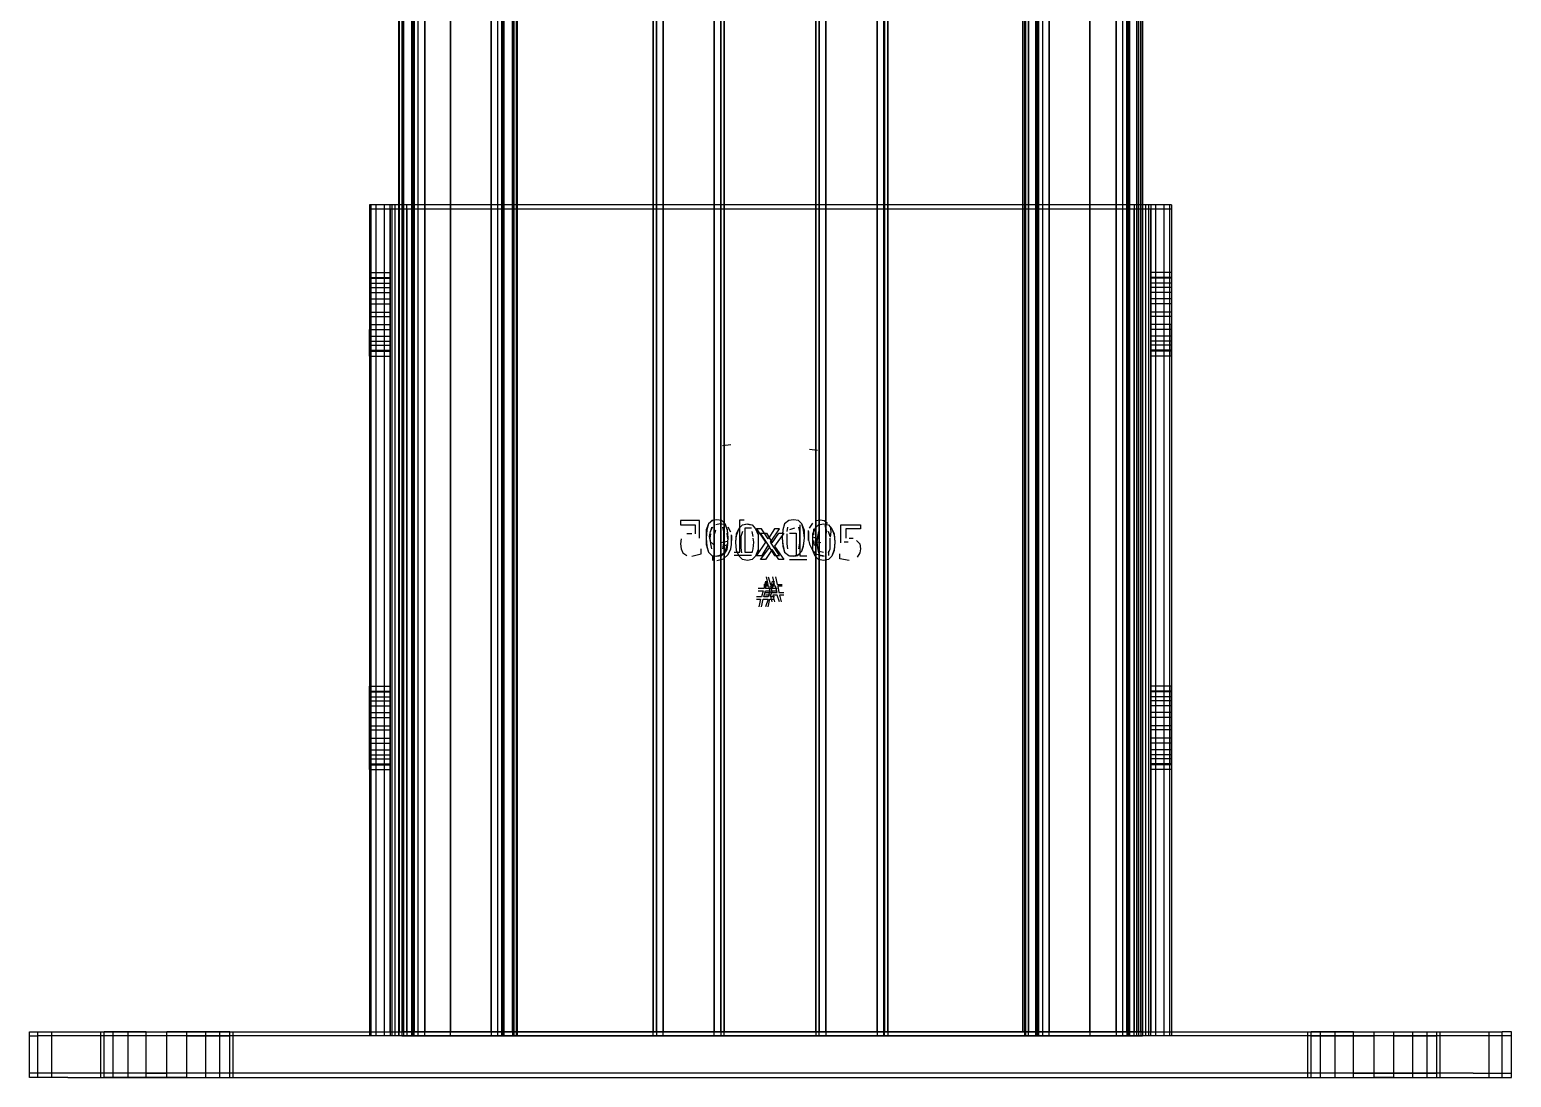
# Model space of a CAD drawing. Header units: inches. Extents: x -13 to 423, y -240 to 292.
# Drawn here: x 35.45 to 37.242, y -211.599 to -210.332 of the extents above; entities that cross this region are included whole.
import ezdxf

# ---------------------------------------------------------------- set-up
doc = ezdxf.new("R2010")
doc.units = ezdxf.units.IN
doc.header["$LTSCALE"] = 15
doc.header["$MEASUREMENT"] = 0

# ---------------------------------------------------------------- blocks, each defined once
blk = doc.blocks.new('FRONT_VIEW_BLOCK')
at = {"layer": 'OUTLINES', "color": 5}
for p, q in [((3.5897, 4.7456), (3.5897, -0.1544)), ((3.59, 4.7456), (3.59, -0.1544)), ((3.5902, -0.1544), (3.5902, 4.7456)), ((3.5912, 4.7456), (3.5912, -0.1544)), ((3.5913, -0.1544), (3.5913, 4.7456)), ((3.5914, -0.1544), (3.5914, 4.7456)), ((3.5915, 4.7456), (3.5915, -0.1544)), ((3.592, -0.1544), (3.592, 4.7456)), ((3.5928, 4.7456), (3.5928, -0.1544)), ((3.5959, 4.7456), (3.5959, -0.1544)), ((3.6008, -0.1544), (3.6008, 4.7456)), ((3.6016, 4.7456), (3.6016, -0.1544)), ((3.6021, 4.7456), (3.6021, -0.1544)), ((3.6022, 4.7456), (3.6022, -0.1544)), ((3.6023, -0.1544), (3.6023, 4.7456)), ((3.6024, -0.1544), (3.6024, 4.7456)), ((3.6034, -0.1544), (3.6034, 4.7456)), ((3.6036, -0.1544), (3.6036, 4.7456)), ((3.6039, 4.7456), (3.6039, -0.1544)), ((3.6204, 4.7456), (3.6204, -0.1544)), ((3.6208, -0.1544), (3.6208, 4.7456)), ((3.6216, 4.7456), (3.6216, -0.1544)), ((3.6278, 4.7456), (3.6278, -0.1544)), ((3.6286, -0.1544), (3.6286, 4.7456)), ((3.629, 4.7456), (3.629, -0.1544)), ((3.6401, -0.1544), (3.6401, 4.7456)), ((3.6405, 4.7456), (3.6405, -0.1544)), ((3.6413, -0.1544), (3.6413, 4.7456)), ((3.6475, -0.1544), (3.6475, 4.7456)), ((3.6483, 4.7456), (3.6483, -0.1544)), ((3.6484, 4.7456), (3.6484, -0.1544)), ((3.6488, -0.1544), (3.6488, 4.7456)), ((3.6651, -0.1544), (3.6651, 4.7456)), ((3.6653, -0.1544), (3.6653, 4.7456)), ((3.6655, -0.1544), (3.6655, 4.7456)), ((3.6658, 4.7456), (3.6658, -0.1544)), ((3.6667, -0.1544), (3.6667, 4.7456)), ((3.6668, 4.7456), (3.6668, -0.1544)), ((3.6669, 4.7456), (3.6669, -0.1544)), ((3.667, -0.1544), (3.667, 4.7456)), ((3.6675, 4.7456), (3.6675, -0.1544)), ((3.6683, 4.7456), (3.6683, -0.1544)), ((3.6732, -0.1544), (3.6732, 4.7456)), ((3.6764, -0.1544), (3.6764, 4.7456)), ((3.6772, -0.1544), (3.6772, 4.7456)), ((3.6777, -0.1544), (3.6777, 4.7456)), ((3.6778, -0.1544), (3.6778, 4.7456)), ((3.6779, 4.7456), (3.6779, -0.1544)), ((3.678, 4.7456), (3.678, -0.1544)), ((3.6789, 4.7456), (3.6789, -0.1544)), ((3.6791, 4.7456), (3.6791, -0.1544)), ((3.6794, -0.1544), (3.6794, 4.7456)), ((3.6796, 4.7456), (3.6796, -0.1544)), ((3.5896, 4.7451), (3.5896, -0.1549)), ((3.5897, -0.1549), (3.5897, 4.7451)), ((3.59, 4.7451), (3.59, -0.1549)), ((3.5902, 4.7451), (3.5902, -0.1549)), ((3.5912, 4.7451), (3.5912, -0.1549)), ((3.5913, 4.7451), (3.5913, -0.1549)), ((3.5914, -0.1549), (3.5914, 4.7451)), ((3.5915, -0.1549), (3.5915, 4.7451)), ((3.592, -0.1549), (3.592, 4.7451)), ((3.5928, -0.1549), (3.5928, 4.7451)), ((3.5959, -0.1549), (3.5959, 4.7451)), ((3.6008, 4.7451), (3.6008, -0.1549)), ((3.6016, 4.7451), (3.6016, -0.1549)), ((3.6021, -0.1549), (3.6021, 4.7451)), ((3.6022, 4.7451), (3.6022, -0.1549)), ((3.6023, 4.7451), (3.6023, -0.1549)), ((3.6024, -0.1549), (3.6024, 4.7451)), ((3.6034, 4.7451), (3.6034, -0.1549)), ((3.6036, -0.1549), (3.6036, 4.7451)), ((3.6039, -0.1549), (3.6039, 4.7451)), ((3.604, -0.1549), (3.604, 4.7451)), ((3.6204, -0.1549), (3.6204, 4.7451)), ((3.6208, 4.7451), (3.6208, -0.1549)), ((3.6216, -0.1549), (3.6216, 4.7451)), ((3.6278, -0.1549), (3.6278, 4.7451)), ((3.6286, 4.7451), (3.6286, -0.1549)), ((3.629, -0.1549), (3.629, 4.7451)), ((3.6401, 4.7451), (3.6401, -0.1549)), ((3.6405, -0.1549), (3.6405, 4.7451)), ((3.6413, 4.7451), (3.6413, -0.1549)), ((3.6475, 4.7451), (3.6475, -0.1549)), ((3.6483, -0.1549), (3.6483, 4.7451)), ((3.6484, -0.1549), (3.6484, 4.7451)), ((3.6488, 4.7451), (3.6488, -0.1549)), ((3.6653, 4.7451), (3.6653, -0.1549)), ((3.6655, -0.1549), (3.6655, 4.7451)), ((3.6658, -0.1549), (3.6658, 4.7451)), ((3.6667, -0.1549), (3.6667, 4.7451)), ((3.6668, -0.1549), (3.6668, 4.7451)), ((3.6669, 4.7451), (3.6669, -0.1549)), ((3.667, 4.7451), (3.667, -0.1549)), ((3.6675, 4.7451), (3.6675, -0.1549)), ((3.6683, -0.1549), (3.6683, 4.7451)), ((3.6732, 4.7451), (3.6732, -0.1549)), ((3.6764, 4.7451), (3.6764, -0.1549)), ((3.6772, -0.1549), (3.6772, 4.7451)), ((3.6777, 4.7451), (3.6777, -0.1549)), ((3.6778, -0.1549), (3.6778, 4.7451)), ((3.6779, -0.1549), (3.6779, 4.7451)), ((3.678, 4.7451), (3.678, -0.1549)), ((3.6789, -0.1549), (3.6789, 4.7451)), ((3.6791, 4.7451), (3.6791, -0.1549)), ((3.6794, 4.7451), (3.6794, -0.1549)), ((3.5886, -0.0544), (3.5861, -0.0544)), ((3.5861, -0.0544), (3.5861, -0.1544)), ((3.5861, -0.0549), (3.5886, -0.0549)), ((3.5861, -0.0549), (3.5861, -0.1549)), ((3.5863, -0.1544), (3.5863, -0.0544)), ((3.5869, -0.0544), (3.5863, -0.0544)), ((3.5863, -0.1549), (3.5863, -0.0549)), ((3.5863, -0.0549), (3.5869, -0.0549)), ((3.5869, -0.1544), (3.5869, -0.0544)), ((3.5879, -0.0544), (3.5869, -0.0544)), ((3.5869, -0.1549), (3.5869, -0.0549)), ((3.5869, -0.0549), (3.5879, -0.0549)), ((3.5879, -0.1544), (3.5879, -0.0544)), ((3.5892, -0.0544), (3.5879, -0.0544)), ((3.5879, -0.1549), (3.5879, -0.0549)), ((3.5879, -0.0549), (3.5892, -0.0549)), ((3.5886, -0.1544), (3.5886, -0.0544)), ((3.5886, -0.0549), (3.5886, -0.1549)), ((3.5888, -0.0544), (3.5888, -0.1544)), ((3.5896, -0.0544), (3.5888, -0.0544)), ((3.5888, -0.0549), (3.5896, -0.0549)), ((3.5888, -0.0549), (3.5888, -0.1549)), ((3.5892, -0.1544), (3.5892, -0.0544)), ((3.5906, -0.0544), (3.5892, -0.0544)), ((3.5892, -0.1549), (3.5892, -0.0549)), ((3.5892, -0.0549), (3.5906, -0.0549)), ((3.5896, -0.0544), (3.5896, -0.1544)), ((3.5906, -0.0544), (3.5896, -0.0544)), ((3.5896, -0.0549), (3.5906, -0.0549)), ((3.5896, -0.0549), (3.5896, -0.1549)), ((3.5906, -0.1544), (3.5906, -0.0544)), ((3.6786, -0.0544), (3.5906, -0.0544)), ((3.5906, -0.0549), (3.6786, -0.0549)), ((3.5906, -0.0549), (3.5906, -0.1549)), ((3.68, -0.0544), (3.6786, -0.0544)), ((3.6786, -0.0544), (3.6786, -0.1544)), ((3.6796, -0.0544), (3.6786, -0.0544)), ((3.6786, -0.0549), (3.68, -0.0549)), ((3.6786, -0.0549), (3.6796, -0.0549)), ((3.6786, -0.1549), (3.6786, -0.0549)), ((3.6796, -0.0544), (3.6796, -0.1544)), ((3.6803, -0.0544), (3.6796, -0.0544)), ((3.6796, -0.0549), (3.6803, -0.0549)), ((3.6796, -0.0549), (3.6796, -0.1549)), ((3.68, -0.1544), (3.68, -0.0544)), ((3.6812, -0.0544), (3.68, -0.0544)), ((3.68, -0.1549), (3.68, -0.0549)), ((3.68, -0.0549), (3.6812, -0.0549)), ((3.6803, -0.0544), (3.6803, -0.1544)), ((3.6803, -0.0549), (3.6803, -0.1549)), ((3.6806, -0.0544), (3.6806, -0.1544)), ((3.6831, -0.0544), (3.6806, -0.0544)), ((3.6806, -0.0549), (3.6831, -0.0549)), ((3.6806, -0.1549), (3.6806, -0.0549)), ((3.6812, -0.1544), (3.6812, -0.0544)), ((3.6822, -0.0544), (3.6812, -0.0544)), ((3.6812, -0.1549), (3.6812, -0.0549)), ((3.6812, -0.0549), (3.6822, -0.0549)), ((3.6822, -0.1544), (3.6822, -0.0544)), ((3.6829, -0.0544), (3.6822, -0.0544)), ((3.6822, -0.1549), (3.6822, -0.0549)), ((3.6822, -0.0549), (3.6829, -0.0549)), ((3.6829, -0.1544), (3.6829, -0.0544)), ((3.6829, -0.1549), (3.6829, -0.0549)), ((3.6831, -0.0544), (3.6831, -0.1544)), ((3.6831, -0.0549), (3.6831, -0.1549)), ((3.5861, -0.0626), (3.5886, -0.0626)), ((3.5861, -0.0626), (3.5861, -0.0633)), ((3.5886, -0.0626), (3.5886, -0.0633)), ((3.6831, -0.0626), (3.6806, -0.0626)), ((3.6806, -0.0626), (3.6806, -0.0633)), ((3.6831, -0.0626), (3.6831, -0.0633)), ((3.5861, -0.0632), (3.5886, -0.0632)), ((3.5861, -0.0632), (3.5861, -0.0639)), ((3.5861, -0.0633), (3.5886, -0.0633)), ((3.5861, -0.0633), (3.5861, -0.0644)), ((3.5861, -0.0639), (3.5886, -0.0639)), ((3.5861, -0.0639), (3.5861, -0.065)), ((3.5861, -0.0644), (3.5886, -0.0644)), ((3.5861, -0.0644), (3.5861, -0.0658)), ((3.5886, -0.0632), (3.5886, -0.0639)), ((3.5886, -0.0633), (3.5886, -0.0644)), ((3.5886, -0.0639), (3.5886, -0.065)), ((3.5886, -0.0644), (3.5886, -0.0658)), ((3.6831, -0.0632), (3.6806, -0.0632)), ((3.6806, -0.0632), (3.6806, -0.0639)), ((3.6831, -0.0633), (3.6806, -0.0633)), ((3.6806, -0.0633), (3.6806, -0.0644)), ((3.6831, -0.0639), (3.6806, -0.0639)), ((3.6806, -0.0639), (3.6806, -0.065)), ((3.6831, -0.0644), (3.6806, -0.0644)), ((3.6806, -0.0644), (3.6806, -0.0658)), ((3.6831, -0.0632), (3.6831, -0.0639)), ((3.6831, -0.0633), (3.6831, -0.0644)), ((3.6831, -0.0639), (3.6831, -0.065)), ((3.6831, -0.0644), (3.6831, -0.0658)), ((3.5861, -0.065), (3.5886, -0.065)), ((3.5861, -0.065), (3.5861, -0.0664)), ((3.5861, -0.0658), (3.5886, -0.0658)), ((3.5861, -0.0658), (3.5861, -0.0674)), ((3.5886, -0.065), (3.5886, -0.0664)), ((3.5886, -0.0658), (3.5886, -0.0674)), ((3.6831, -0.065), (3.6806, -0.065)), ((3.6806, -0.065), (3.6806, -0.0664)), ((3.6831, -0.0658), (3.6806, -0.0658)), ((3.6806, -0.0658), (3.6806, -0.0674)), ((3.6831, -0.065), (3.6831, -0.0664)), ((3.6831, -0.0658), (3.6831, -0.0674)), ((3.5861, -0.0664), (3.5886, -0.0664)), ((3.5861, -0.0664), (3.5861, -0.0679)), ((3.5861, -0.0674), (3.5886, -0.0674)), ((3.5861, -0.0674), (3.5861, -0.0689)), ((3.5861, -0.0679), (3.5886, -0.0679)), ((3.5861, -0.0679), (3.5861, -0.0695)), ((3.5886, -0.0664), (3.5886, -0.0679)), ((3.5886, -0.0674), (3.5886, -0.0689)), ((3.5886, -0.0679), (3.5886, -0.0695)), ((3.6831, -0.0664), (3.6806, -0.0664)), ((3.6806, -0.0664), (3.6806, -0.0679)), ((3.6831, -0.0674), (3.6806, -0.0674)), ((3.6806, -0.0674), (3.6806, -0.0689)), ((3.6831, -0.0679), (3.6806, -0.0679)), ((3.6806, -0.0679), (3.6806, -0.0695)), ((3.6831, -0.0664), (3.6831, -0.0679)), ((3.6831, -0.0674), (3.6831, -0.0689)), ((3.6831, -0.0679), (3.6831, -0.0695)), ((3.5861, -0.0689), (3.5886, -0.0689)), ((3.5861, -0.0689), (3.5861, -0.0703)), ((3.5861, -0.0695), (3.5886, -0.0695)), ((3.5861, -0.0709), (3.5861, -0.0695)), ((3.5886, -0.0703), (3.5886, -0.0689)), ((3.5886, -0.0695), (3.5886, -0.0709)), ((3.6831, -0.0689), (3.6806, -0.0689)), ((3.6806, -0.0689), (3.6806, -0.0703)), ((3.6831, -0.0695), (3.6806, -0.0695)), ((3.6806, -0.0709), (3.6806, -0.0695)), ((3.6831, -0.0703), (3.6831, -0.0689)), ((3.6831, -0.0695), (3.6831, -0.0709)), ((3.5861, -0.0703), (3.5886, -0.0703)), ((3.5861, -0.0714), (3.5861, -0.0703)), ((3.5861, -0.0709), (3.5886, -0.0709)), ((3.5861, -0.072), (3.5861, -0.0709)), ((3.5861, -0.0714), (3.5886, -0.0714)), ((3.5861, -0.0721), (3.5861, -0.0714)), ((3.5886, -0.0714), (3.5886, -0.0703)), ((3.5886, -0.072), (3.5886, -0.0709)), ((3.5886, -0.0721), (3.5886, -0.0714)), ((3.6831, -0.0703), (3.6806, -0.0703)), ((3.6806, -0.0714), (3.6806, -0.0703)), ((3.6831, -0.0709), (3.6806, -0.0709)), ((3.6806, -0.072), (3.6806, -0.0709)), ((3.6831, -0.0714), (3.6806, -0.0714)), ((3.6806, -0.0721), (3.6806, -0.0714)), ((3.6831, -0.0714), (3.6831, -0.0703)), ((3.6831, -0.072), (3.6831, -0.0709)), ((3.6831, -0.0721), (3.6831, -0.0714)), ((3.5861, -0.072), (3.5886, -0.072)), ((3.5861, -0.0727), (3.5861, -0.072)), ((3.5861, -0.0721), (3.5886, -0.0721)), ((3.5861, -0.0727), (3.5886, -0.0727)), ((3.5886, -0.0727), (3.5886, -0.072)), ((3.6831, -0.072), (3.6806, -0.072)), ((3.6806, -0.0727), (3.6806, -0.072)), ((3.6831, -0.0721), (3.6806, -0.0721)), ((3.6831, -0.0727), (3.6806, -0.0727)), ((3.6831, -0.0727), (3.6831, -0.072)), ((3.6288, -0.0835), (3.6298, -0.0834)), ((3.6403, -0.0841), (3.6393, -0.084)), ((3.626, -0.0926), (3.6237, -0.0926)), ((3.6237, -0.0926), (3.6237, -0.0931)), ((3.6237, -0.0931), (3.6255, -0.0931)), ((3.6255, -0.0931), (3.6255, -0.0942)), ((3.626, -0.0947), (3.626, -0.0926)), ((3.6271, -0.093), (3.6268, -0.0937)), ((3.6271, -0.093), (3.6269, -0.0937)), ((3.6276, -0.0926), (3.6271, -0.093)), ((3.6275, -0.0926), (3.6271, -0.093)), ((3.6281, -0.0925), (3.6275, -0.0926)), ((3.6281, -0.0925), (3.6276, -0.0926)), ((3.6285, -0.093), (3.628, -0.0931)), ((3.6287, -0.0926), (3.6281, -0.0925)), ((3.6291, -0.0931), (3.6285, -0.093)), ((3.6291, -0.093), (3.6287, -0.0926)), ((3.6294, -0.0938), (3.6291, -0.093)), ((3.6294, -0.0937), (3.6291, -0.093)), ((3.6308, -0.0935), (3.6312, -0.0931)), ((3.6309, -0.0964), (3.6309, -0.0925)), ((3.6309, -0.0925), (3.6314, -0.0925)), ((3.6312, -0.0931), (3.6318, -0.093)), ((3.6316, -0.093), (3.6323, -0.0931)), ((3.6318, -0.093), (3.6324, -0.0931)), ((3.6324, -0.0931), (3.6328, -0.0936)), ((3.6363, -0.093), (3.6361, -0.0937)), ((3.6368, -0.0926), (3.6363, -0.093)), ((3.6374, -0.0925), (3.6368, -0.0926)), ((3.638, -0.0926), (3.6374, -0.0925)), ((3.6384, -0.093), (3.638, -0.0926)), ((3.6382, -0.0969), (3.6382, -0.0931)), ((3.6387, -0.0938), (3.6384, -0.093)), ((3.6386, -0.0937), (3.6384, -0.093)), ((3.6393, -0.0935), (3.6397, -0.0929)), ((3.64, -0.0935), (3.6404, -0.0931)), ((3.6401, -0.0926), (3.6406, -0.0925)), ((3.6404, -0.0931), (3.641, -0.093)), ((3.6406, -0.0925), (3.6411, -0.0926)), ((3.641, -0.093), (3.6416, -0.0931)), ((3.6411, -0.0926), (3.6415, -0.0929)), ((3.6416, -0.0931), (3.642, -0.0936)), ((3.6431, -0.0953), (3.6431, -0.0931)), ((3.6431, -0.0931), (3.6455, -0.0931)), ((3.6455, -0.0931), (3.6455, -0.0936)), ((3.6238, -0.0948), (3.6237, -0.0954)), ((3.6251, -0.0942), (3.6245, -0.0942)), ((3.6268, -0.0937), (3.6268, -0.0947)), ((3.6269, -0.0937), (3.6268, -0.0947)), ((3.6268, -0.0947), (3.6268, -0.0955)), ((3.6268, -0.0947), (3.6269, -0.0957)), ((3.6273, -0.0939), (3.6272, -0.0945)), ((3.6272, -0.0945), (3.6273, -0.0951)), ((3.6276, -0.0934), (3.6273, -0.0939)), ((3.6273, -0.0947), (3.6274, -0.0942)), ((3.6274, -0.0954), (3.6273, -0.0947)), ((3.6274, -0.0939), (3.6275, -0.0934)), ((3.6278, -0.0944), (3.628, -0.0937)), ((3.6278, -0.0949), (3.6278, -0.0944)), ((3.6288, -0.0934), (3.6289, -0.0939)), ((3.6289, -0.0939), (3.6289, -0.0947)), ((3.6289, -0.0947), (3.6289, -0.0953)), ((3.6293, -0.0941), (3.6294, -0.0948)), ((3.6295, -0.0947), (3.6294, -0.0937)), ((3.6295, -0.0947), (3.6294, -0.0938)), ((3.6294, -0.0956), (3.6295, -0.0947)), ((3.6294, -0.0957), (3.6295, -0.0947)), ((3.6298, -0.094), (3.6295, -0.0934)), ((3.6299, -0.095), (3.6299, -0.0943)), ((3.6299, -0.0944), (3.6299, -0.095)), ((3.6304, -0.0952), (3.6305, -0.0942)), ((3.6304, -0.0952), (3.6305, -0.0944)), ((3.6305, -0.0944), (3.6308, -0.0935)), ((3.6305, -0.0942), (3.6308, -0.0935)), ((3.6312, -0.0939), (3.631, -0.0945)), ((3.631, -0.0945), (3.631, -0.0952)), ((3.6315, -0.0935), (3.6315, -0.0964)), ((3.6323, -0.0935), (3.6315, -0.0935)), ((3.6325, -0.0945), (3.6324, -0.0939)), ((3.6326, -0.0952), (3.6325, -0.0947)), ((3.6328, -0.0936), (3.6331, -0.0943)), ((3.6328, -0.0936), (3.6331, -0.0942)), ((3.6335, -0.0936), (3.6329, -0.0936)), ((3.6329, -0.0936), (3.634, -0.0952)), ((3.6331, -0.0942), (3.6331, -0.0952)), ((3.6331, -0.0943), (3.6331, -0.0952)), ((3.6334, -0.0941), (3.6341, -0.0941)), ((3.6345, -0.0958), (3.6334, -0.0941)), ((3.6343, -0.0948), (3.6335, -0.0936)), ((3.6341, -0.0941), (3.6348, -0.0953)), ((3.6351, -0.0936), (3.6343, -0.0948)), ((3.6346, -0.0952), (3.6357, -0.0936)), ((3.6348, -0.0953), (3.6356, -0.0941)), ((3.6357, -0.0936), (3.6351, -0.0936)), ((3.6362, -0.0941), (3.6351, -0.0957)), ((3.6356, -0.0941), (3.6362, -0.0941)), ((3.6361, -0.0937), (3.636, -0.0947)), ((3.636, -0.0947), (3.6361, -0.0955)), ((3.636, -0.0947), (3.6361, -0.0957)), ((3.6366, -0.0939), (3.6367, -0.0934)), ((3.6366, -0.0947), (3.6366, -0.0942)), ((3.6366, -0.0954), (3.6366, -0.0947)), ((3.6375, -0.0935), (3.6369, -0.0937)), ((3.6369, -0.0941), (3.6377, -0.0941)), ((3.6377, -0.0941), (3.6377, -0.0969)), ((3.638, -0.0934), (3.6381, -0.0939)), ((3.6381, -0.0939), (3.6381, -0.0947)), ((3.6381, -0.0947), (3.6381, -0.0953)), ((3.6387, -0.0947), (3.6386, -0.0937)), ((3.6386, -0.0956), (3.6387, -0.0947)), ((3.6386, -0.0957), (3.6387, -0.0947)), ((3.6387, -0.0947), (3.6387, -0.0938)), ((3.6392, -0.0944), (3.6392, -0.0938)), ((3.6392, -0.0939), (3.6392, -0.0944)), ((3.6392, -0.095), (3.6392, -0.0944)), ((3.6392, -0.0944), (3.6392, -0.0949)), ((3.6392, -0.0949), (3.6393, -0.0954)), ((3.6397, -0.0944), (3.64, -0.0935)), ((3.6397, -0.0942), (3.64, -0.0935)), ((3.6397, -0.0952), (3.6397, -0.0942)), ((3.6397, -0.0952), (3.6397, -0.0944)), ((3.6398, -0.0936), (3.6398, -0.0943)), ((3.6398, -0.0946), (3.6405, -0.0948)), ((3.6403, -0.0945), (3.6402, -0.0952)), ((3.6404, -0.0939), (3.6403, -0.0945)), ((3.6414, -0.0939), (3.6412, -0.0932)), ((3.6413, -0.0944), (3.6414, -0.0939)), ((3.6418, -0.0945), (3.6416, -0.0939)), ((3.6418, -0.0933), (3.6419, -0.0939)), ((3.6419, -0.0939), (3.6418, -0.0946)), ((3.6418, -0.0952), (3.6418, -0.0947)), ((3.642, -0.0936), (3.6423, -0.0943)), ((3.642, -0.0936), (3.6423, -0.0942)), ((3.6423, -0.0942), (3.6424, -0.0952)), ((3.6423, -0.0943), (3.6424, -0.0952)), ((3.6455, -0.0936), (3.6437, -0.0936)), ((3.6437, -0.0936), (3.6437, -0.0947)), ((3.6441, -0.0947), (3.6446, -0.0947)), ((3.6237, -0.0954), (3.6238, -0.096)), ((3.6238, -0.096), (3.624, -0.0965)), ((3.624, -0.0965), (3.6245, -0.0968)), ((3.6251, -0.0969), (3.6262, -0.0966)), ((3.6262, -0.0966), (3.6262, -0.096)), ((3.6268, -0.0955), (3.6271, -0.0964)), ((3.6269, -0.0957), (3.6271, -0.0964)), ((3.6271, -0.0964), (3.6275, -0.0968)), ((3.6273, -0.0951), (3.6277, -0.0955)), ((3.6275, -0.096), (3.6274, -0.0954)), ((3.6281, -0.0969), (3.6287, -0.0967)), ((3.6294, -0.0951), (3.6286, -0.0953)), ((3.6287, -0.0968), (3.6292, -0.0963)), ((3.6287, -0.0967), (3.6292, -0.0963)), ((3.6289, -0.0953), (3.6288, -0.096)), ((3.6289, -0.0957), (3.6294, -0.0955)), ((3.6289, -0.0972), (3.6295, -0.0967)), ((3.6293, -0.0961), (3.629, -0.0966)), ((3.629, -0.0966), (3.6292, -0.0961)), ((3.6292, -0.0961), (3.6294, -0.0955)), ((3.6292, -0.0963), (3.6294, -0.0956)), ((3.6292, -0.0963), (3.6294, -0.0957)), ((3.6294, -0.0955), (3.6293, -0.0961)), ((3.6295, -0.0967), (3.6298, -0.096)), ((3.6298, -0.096), (3.6299, -0.0955)), ((3.6299, -0.0955), (3.6299, -0.095)), ((3.6302, -0.0964), (3.6309, -0.0964)), ((3.6305, -0.0962), (3.6304, -0.0952)), ((3.6308, -0.0969), (3.6305, -0.0962)), ((3.631, -0.0952), (3.631, -0.0959)), ((3.631, -0.0959), (3.6311, -0.0965)), ((3.6315, -0.0964), (3.6323, -0.0964)), ((3.6324, -0.0965), (3.6325, -0.096)), ((3.6325, -0.096), (3.6326, -0.0952)), ((3.6331, -0.0961), (3.6328, -0.0969)), ((3.6331, -0.0962), (3.6328, -0.0969)), ((3.634, -0.0952), (3.6329, -0.0968)), ((3.6331, -0.0952), (3.6331, -0.0961)), ((3.6331, -0.0952), (3.6331, -0.0962)), ((3.6334, -0.0973), (3.6345, -0.0958)), ((3.6336, -0.0968), (3.6343, -0.0956)), ((3.6348, -0.0961), (3.634, -0.0973)), ((3.6343, -0.0956), (3.6351, -0.0968)), ((3.6357, -0.0968), (3.6346, -0.0952)), ((3.6356, -0.0973), (3.6348, -0.0961)), ((3.6351, -0.0957), (3.6362, -0.0973)), ((3.6361, -0.0955), (3.6363, -0.0964)), ((3.6361, -0.0957), (3.6363, -0.0964)), ((3.6363, -0.0964), (3.6368, -0.0968)), ((3.6367, -0.096), (3.6366, -0.0954)), ((3.6374, -0.0969), (3.638, -0.0967)), ((3.6379, -0.0968), (3.6384, -0.0963)), ((3.6381, -0.0953), (3.638, -0.096)), ((3.638, -0.0967), (3.6384, -0.0963)), ((3.6384, -0.0963), (3.6386, -0.0956)), ((3.6384, -0.0963), (3.6386, -0.0957)), ((3.6397, -0.0962), (3.6393, -0.0954)), ((3.6397, -0.0962), (3.6397, -0.0952)), ((3.64, -0.0969), (3.6397, -0.0962)), ((3.6402, -0.0967), (3.6397, -0.0962)), ((3.6398, -0.095), (3.6399, -0.0956)), ((3.6402, -0.0952), (3.6403, -0.0959)), ((3.6407, -0.0953), (3.6402, -0.0952)), ((3.6411, -0.0969), (3.6402, -0.0967)), ((3.6403, -0.0959), (3.6404, -0.0965)), ((3.6405, -0.0963), (3.641, -0.0964)), ((3.6416, -0.0965), (3.6418, -0.096)), ((3.6416, -0.0963), (3.6416, -0.0968)), ((3.6418, -0.096), (3.6418, -0.0952)), ((3.6423, -0.0961), (3.642, -0.0969)), ((3.6423, -0.0962), (3.642, -0.0969)), ((3.6424, -0.0952), (3.6423, -0.0961)), ((3.6424, -0.0952), (3.6423, -0.0962)), ((3.643, -0.0972), (3.643, -0.0966)), ((3.644, -0.0952), (3.6435, -0.0952)), ((3.645, -0.095), (3.6454, -0.0954)), ((3.6454, -0.0965), (3.6451, -0.097)), ((3.6454, -0.0954), (3.6455, -0.096)), ((3.6455, -0.096), (3.6454, -0.0965)), ((3.6275, -0.0968), (3.6281, -0.0969)), ((3.6276, -0.0968), (3.6276, -0.0974)), ((3.6286, -0.0968), (3.6281, -0.0969)), ((3.6281, -0.0969), (3.6287, -0.0968)), ((3.6281, -0.0974), (3.6289, -0.0972)), ((3.6323, -0.0968), (3.6302, -0.0968)), ((3.6312, -0.0973), (3.6308, -0.0969)), ((3.6318, -0.0974), (3.6312, -0.0973)), ((3.6324, -0.0973), (3.6318, -0.0974)), ((3.6328, -0.0969), (3.6324, -0.0973)), ((3.6329, -0.0968), (3.6336, -0.0968)), ((3.634, -0.0973), (3.6334, -0.0973)), ((3.6351, -0.0968), (3.6357, -0.0968)), ((3.6362, -0.0973), (3.6356, -0.0973)), ((3.6368, -0.0968), (3.6374, -0.0969)), ((3.6377, -0.0969), (3.6369, -0.0969)), ((3.6369, -0.0973), (3.639, -0.0973)), ((3.6374, -0.0969), (3.6379, -0.0968)), ((3.639, -0.0969), (3.6382, -0.0969)), ((3.6404, -0.0973), (3.64, -0.0969)), ((3.641, -0.0974), (3.6404, -0.0973)), ((3.6406, -0.0968), (3.6411, -0.0969)), ((3.6416, -0.0973), (3.641, -0.0974)), ((3.642, -0.0969), (3.6416, -0.0973)), ((3.6441, -0.0974), (3.643, -0.0972)), ((3.634, -0.0999), (3.6338, -0.1008)), ((3.6338, -0.1003), (3.6343, -0.1003)), ((3.634, -0.1008), (3.6342, -0.0999)), ((3.6343, -0.1003), (3.6341, -0.0994)), ((3.6343, -0.0994), (3.6346, -0.1003)), ((3.6348, -0.0999), (3.6346, -0.1008)), ((3.6346, -0.1003), (3.6351, -0.1003)), ((3.6348, -0.1008), (3.6351, -0.0999)), ((3.6351, -0.1003), (3.6349, -0.0994)), ((3.6352, -0.0994), (3.6354, -0.1003)), ((3.6354, -0.1003), (3.636, -0.1003)), ((3.6335, -0.1018), (3.6329, -0.1018)), ((3.6329, -0.1021), (3.6334, -0.1021)), ((3.6338, -0.1008), (3.6331, -0.1008)), ((3.6331, -0.1011), (3.6337, -0.1011)), ((3.6334, -0.1021), (3.6332, -0.103)), ((3.6337, -0.1011), (3.6335, -0.1018)), ((3.6335, -0.103), (3.6337, -0.1021)), ((3.6337, -0.1021), (3.6343, -0.1021)), ((3.6344, -0.1005), (3.6338, -0.1005)), ((3.6338, -0.1018), (3.634, -0.1011)), ((3.6343, -0.1018), (3.6338, -0.1018)), ((3.6346, -0.1008), (3.634, -0.1008)), ((3.634, -0.1011), (3.6345, -0.1011)), ((3.634, -0.1013), (3.6346, -0.1013)), ((3.6346, -0.1016), (3.634, -0.1016)), ((3.6343, -0.1021), (3.634, -0.103)), ((3.6345, -0.1011), (3.6343, -0.1018)), ((3.6343, -0.103), (3.6345, -0.1021)), ((3.6346, -0.1013), (3.6344, -0.1005)), ((3.6345, -0.1021), (3.6351, -0.1021)), ((3.6352, -0.1005), (3.6346, -0.1005)), ((3.6346, -0.1005), (3.6348, -0.1013)), ((3.6346, -0.1018), (3.6348, -0.1011)), ((3.6348, -0.1024), (3.6346, -0.1016)), ((3.6351, -0.1018), (3.6346, -0.1018)), ((3.6354, -0.1008), (3.6348, -0.1008)), ((3.6348, -0.1011), (3.6354, -0.1011)), ((3.6348, -0.1013), (3.6354, -0.1013)), ((3.6354, -0.1016), (3.6349, -0.1016)), ((3.6349, -0.1016), (3.6351, -0.1024)), ((3.6354, -0.1013), (3.6352, -0.1005)), ((3.6357, -0.1024), (3.6354, -0.1016)), ((3.6355, -0.1005), (3.6356, -0.1013)), ((3.636, -0.1005), (3.6355, -0.1005)), ((3.6356, -0.1013), (3.6362, -0.1013)), ((3.6357, -0.1016), (3.6359, -0.1024)), ((3.6362, -0.1016), (3.6357, -0.1016)), ((3.5861, -0.1126), (3.5886, -0.1126)), ((3.5861, -0.1133), (3.5861, -0.1126)), ((3.5886, -0.1133), (3.5886, -0.1126)), ((3.6831, -0.1126), (3.6806, -0.1126)), ((3.6806, -0.1133), (3.6806, -0.1126)), ((3.6831, -0.1133), (3.6831, -0.1126)), ((3.5861, -0.1132), (3.5886, -0.1132)), ((3.5861, -0.1139), (3.5861, -0.1132)), ((3.5861, -0.1133), (3.5886, -0.1133)), ((3.5861, -0.1144), (3.5861, -0.1133)), ((3.5861, -0.1139), (3.5886, -0.1139)), ((3.5861, -0.115), (3.5861, -0.1139)), ((3.5861, -0.1144), (3.5886, -0.1144)), ((3.5861, -0.1158), (3.5861, -0.1144)), ((3.5886, -0.1139), (3.5886, -0.1132)), ((3.5886, -0.1144), (3.5886, -0.1133)), ((3.5886, -0.115), (3.5886, -0.1139)), ((3.5886, -0.1158), (3.5886, -0.1144)), ((3.6831, -0.1132), (3.6806, -0.1132)), ((3.6806, -0.1139), (3.6806, -0.1132)), ((3.6831, -0.1133), (3.6806, -0.1133)), ((3.6806, -0.1144), (3.6806, -0.1133)), ((3.6831, -0.1139), (3.6806, -0.1139)), ((3.6806, -0.115), (3.6806, -0.1139)), ((3.6831, -0.1144), (3.6806, -0.1144)), ((3.6806, -0.1158), (3.6806, -0.1144)), ((3.6831, -0.1139), (3.6831, -0.1132)), ((3.6831, -0.1144), (3.6831, -0.1133)), ((3.6831, -0.115), (3.6831, -0.1139)), ((3.6831, -0.1158), (3.6831, -0.1144)), ((3.5861, -0.115), (3.5886, -0.115)), ((3.5861, -0.1164), (3.5861, -0.115)), ((3.5861, -0.1158), (3.5886, -0.1158)), ((3.5861, -0.1158), (3.5861, -0.1174)), ((3.5861, -0.1164), (3.5886, -0.1164)), ((3.5861, -0.1179), (3.5861, -0.1164)), ((3.5886, -0.1164), (3.5886, -0.115)), ((3.5886, -0.1174), (3.5886, -0.1158)), ((3.5886, -0.1164), (3.5886, -0.1179)), ((3.6831, -0.115), (3.6806, -0.115)), ((3.6806, -0.1164), (3.6806, -0.115)), ((3.6831, -0.1158), (3.6806, -0.1158)), ((3.6806, -0.1158), (3.6806, -0.1174)), ((3.6831, -0.1164), (3.6806, -0.1164)), ((3.6806, -0.1179), (3.6806, -0.1164)), ((3.6831, -0.1164), (3.6831, -0.115)), ((3.6831, -0.1174), (3.6831, -0.1158)), ((3.6831, -0.1164), (3.6831, -0.1179)), ((3.5861, -0.1174), (3.5886, -0.1174)), ((3.5861, -0.1174), (3.5861, -0.1189)), ((3.5861, -0.1179), (3.5886, -0.1179)), ((3.5861, -0.1195), (3.5861, -0.1179)), ((3.5886, -0.1189), (3.5886, -0.1174)), ((3.5886, -0.1179), (3.5886, -0.1195)), ((3.6831, -0.1174), (3.6806, -0.1174)), ((3.6806, -0.1174), (3.6806, -0.1189)), ((3.6831, -0.1179), (3.6806, -0.1179)), ((3.6806, -0.1195), (3.6806, -0.1179)), ((3.6831, -0.1189), (3.6831, -0.1174)), ((3.6831, -0.1179), (3.6831, -0.1195)), ((3.5861, -0.1189), (3.5886, -0.1189)), ((3.5861, -0.1189), (3.5861, -0.1203)), ((3.5861, -0.1195), (3.5886, -0.1195)), ((3.5861, -0.1209), (3.5861, -0.1195)), ((3.5886, -0.1203), (3.5886, -0.1189)), ((3.5886, -0.1195), (3.5886, -0.1209)), ((3.6831, -0.1189), (3.6806, -0.1189)), ((3.6806, -0.1189), (3.6806, -0.1203)), ((3.6831, -0.1195), (3.6806, -0.1195)), ((3.6806, -0.1209), (3.6806, -0.1195)), ((3.6831, -0.1203), (3.6831, -0.1189)), ((3.6831, -0.1195), (3.6831, -0.1209)), ((3.5861, -0.1203), (3.5886, -0.1203)), ((3.5861, -0.1203), (3.5861, -0.1214)), ((3.5861, -0.1209), (3.5886, -0.1209)), ((3.5861, -0.122), (3.5861, -0.1209)), ((3.5861, -0.1214), (3.5886, -0.1214)), ((3.5861, -0.1214), (3.5861, -0.1221)), ((3.5886, -0.1214), (3.5886, -0.1203)), ((3.5886, -0.1209), (3.5886, -0.122)), ((3.5886, -0.1221), (3.5886, -0.1214)), ((3.6831, -0.1203), (3.6806, -0.1203)), ((3.6806, -0.1203), (3.6806, -0.1214)), ((3.6831, -0.1209), (3.6806, -0.1209)), ((3.6806, -0.122), (3.6806, -0.1209)), ((3.6831, -0.1214), (3.6806, -0.1214)), ((3.6806, -0.1214), (3.6806, -0.1221)), ((3.6831, -0.1214), (3.6831, -0.1203)), ((3.6831, -0.1209), (3.6831, -0.122)), ((3.6831, -0.1221), (3.6831, -0.1214)), ((3.5861, -0.122), (3.5886, -0.122)), ((3.5861, -0.1227), (3.5861, -0.122)), ((3.5861, -0.1221), (3.5886, -0.1221)), ((3.5861, -0.1227), (3.5886, -0.1227)), ((3.5886, -0.122), (3.5886, -0.1227)), ((3.6831, -0.122), (3.6806, -0.122)), ((3.6806, -0.1227), (3.6806, -0.122)), ((3.6831, -0.1221), (3.6806, -0.1221)), ((3.6831, -0.1227), (3.6806, -0.1227)), ((3.6831, -0.122), (3.6831, -0.1227)), ((3.545, -0.1594), (3.545, -0.1544)), ((3.545, -0.1544), (3.546, -0.1544)), ((3.545, -0.1599), (3.545, -0.1549)), ((3.545, -0.1549), (3.546, -0.1549)), ((3.546, -0.1594), (3.546, -0.1544)), ((3.546, -0.1544), (3.5477, -0.1544)), ((3.546, -0.1599), (3.546, -0.1549)), ((3.5477, -0.1549), (3.546, -0.1549)), ((3.5477, -0.1594), (3.5477, -0.1544)), ((3.5477, -0.1544), (3.5496, -0.1544)), ((3.5477, -0.1599), (3.5477, -0.1549)), ((3.5496, -0.1549), (3.5477, -0.1549)), ((3.5496, -0.1544), (3.7196, -0.1544)), ((3.7196, -0.1549), (3.5496, -0.1549)), ((3.5536, -0.1594), (3.5536, -0.1544)), ((3.5536, -0.1599), (3.5536, -0.1549)), ((3.554, -0.1594), (3.554, -0.1544)), ((3.5551, -0.1544), (3.554, -0.1544)), ((3.554, -0.1599), (3.554, -0.1549)), ((3.5551, -0.1549), (3.554, -0.1549)), ((3.5551, -0.1594), (3.5551, -0.1544)), ((3.5569, -0.1544), (3.5551, -0.1544)), ((3.5551, -0.1599), (3.5551, -0.1549)), ((3.5569, -0.1549), (3.5551, -0.1549)), ((3.5569, -0.1594), (3.5569, -0.1544)), ((3.5591, -0.1544), (3.5569, -0.1544)), ((3.5569, -0.1599), (3.5569, -0.1549)), ((3.5591, -0.1549), (3.5569, -0.1549)), ((3.5591, -0.1594), (3.5591, -0.1544)), ((3.5591, -0.1544), (3.5616, -0.1544)), ((3.5591, -0.1599), (3.5591, -0.1549)), ((3.5616, -0.1549), (3.5591, -0.1549)), ((3.5616, -0.1594), (3.5616, -0.1544)), ((3.564, -0.1544), (3.5616, -0.1544)), ((3.5616, -0.1599), (3.5616, -0.1549)), ((3.564, -0.1549), (3.5616, -0.1549)), ((3.564, -0.1594), (3.564, -0.1544)), ((3.5663, -0.1544), (3.564, -0.1544)), ((3.564, -0.1599), (3.564, -0.1549)), ((3.564, -0.1549), (3.5663, -0.1549)), ((3.5663, -0.1594), (3.5663, -0.1544)), ((3.568, -0.1544), (3.5663, -0.1544)), ((3.5663, -0.1599), (3.5663, -0.1549)), ((3.5663, -0.1549), (3.568, -0.1549)), ((3.568, -0.1594), (3.568, -0.1544)), ((3.5692, -0.1544), (3.568, -0.1544)), ((3.568, -0.1599), (3.568, -0.1549)), ((3.568, -0.1549), (3.5692, -0.1549)), ((3.5692, -0.1594), (3.5692, -0.1544)), ((3.5692, -0.1599), (3.5692, -0.1549)), ((3.5696, -0.1594), (3.5696, -0.1544)), ((3.5696, -0.1599), (3.5696, -0.1549)), ((3.5861, -0.1544), (3.5886, -0.1544)), ((3.5886, -0.1549), (3.5861, -0.1549)), ((3.5863, -0.1544), (3.5869, -0.1544)), ((3.5869, -0.1549), (3.5863, -0.1549)), ((3.5869, -0.1544), (3.5879, -0.1544)), ((3.5879, -0.1549), (3.5869, -0.1549)), ((3.5879, -0.1544), (3.5892, -0.1544)), ((3.5892, -0.1549), (3.5879, -0.1549)), ((3.5888, -0.1544), (3.5896, -0.1544)), ((3.5896, -0.1549), (3.5888, -0.1549)), ((3.5892, -0.1544), (3.5906, -0.1544)), ((3.5906, -0.1549), (3.5892, -0.1549)), ((3.5896, -0.1544), (3.5906, -0.1544)), ((3.5906, -0.1549), (3.5896, -0.1549)), ((3.5912, -0.1544), (3.59, -0.1544)), ((3.59, -0.1549), (3.5912, -0.1549)), ((3.5902, -0.1544), (3.5909, -0.1544)), ((3.5909, -0.1549), (3.5902, -0.1549)), ((3.6786, -0.1544), (3.5906, -0.1544)), ((3.5906, -0.1549), (3.6786, -0.1549)), ((3.6017, -0.1544), (3.5909, -0.1544)), ((3.5909, -0.1549), (3.6017, -0.1549)), ((3.5928, -0.1544), (3.5912, -0.1544)), ((3.5912, -0.1549), (3.5928, -0.1549)), ((3.592, -0.1544), (3.5914, -0.1544)), ((3.5914, -0.1549), (3.592, -0.1549)), ((3.6027, -0.1544), (3.5919, -0.1544)), ((3.5919, -0.1549), (3.6027, -0.1549)), ((3.5928, -0.1544), (3.592, -0.1544)), ((3.592, -0.1549), (3.5928, -0.1549)), ((3.5928, -0.1544), (3.6199, -0.1544)), ((3.6199, -0.1549), (3.5928, -0.1549)), ((3.5959, -0.1544), (3.6008, -0.1544)), ((3.5959, -0.1549), (3.6008, -0.1549)), ((3.6024, -0.1544), (3.6008, -0.1544)), ((3.6016, -0.1544), (3.6008, -0.1544)), ((3.6008, -0.1549), (3.6024, -0.1549)), ((3.6008, -0.1549), (3.6016, -0.1549)), ((3.6022, -0.1544), (3.6016, -0.1544)), ((3.6016, -0.1549), (3.6022, -0.1549)), ((3.6036, -0.1544), (3.6024, -0.1544)), ((3.6024, -0.1549), (3.6036, -0.1549)), ((3.6027, -0.1544), (3.6034, -0.1544)), ((3.6034, -0.1549), (3.6027, -0.1549)), ((3.6204, -0.1544), (3.6199, -0.1544)), ((3.6208, -0.1544), (3.6199, -0.1544)), ((3.6199, -0.1549), (3.6204, -0.1549)), ((3.6199, -0.1549), (3.6208, -0.1549)), ((3.6216, -0.1544), (3.6208, -0.1544)), ((3.6208, -0.1549), (3.6216, -0.1549)), ((3.6211, -0.1544), (3.6271, -0.1544)), ((3.6271, -0.1549), (3.6211, -0.1549)), ((3.6223, -0.1544), (3.6216, -0.1544)), ((3.6216, -0.1549), (3.6223, -0.1549)), ((3.6223, -0.1544), (3.6283, -0.1544)), ((3.6283, -0.1549), (3.6223, -0.1549)), ((3.6278, -0.1544), (3.6271, -0.1544)), ((3.6271, -0.1549), (3.6278, -0.1549)), ((3.6286, -0.1544), (3.6278, -0.1544)), ((3.6278, -0.1549), (3.6286, -0.1549)), ((3.6295, -0.1544), (3.6286, -0.1544)), ((3.6286, -0.1549), (3.6295, -0.1549)), ((3.6295, -0.1544), (3.629, -0.1544)), ((3.629, -0.1549), (3.6295, -0.1549)), ((3.6295, -0.1544), (3.6397, -0.1544)), ((3.6397, -0.1549), (3.6295, -0.1549)), ((3.6405, -0.1544), (3.6397, -0.1544)), ((3.6397, -0.1549), (3.6405, -0.1549)), ((3.6413, -0.1544), (3.6405, -0.1544)), ((3.6405, -0.1549), (3.6413, -0.1549)), ((3.6408, -0.1544), (3.6469, -0.1544)), ((3.6469, -0.1549), (3.6408, -0.1549)), ((3.642, -0.1544), (3.6413, -0.1544)), ((3.6413, -0.1549), (3.642, -0.1549)), ((3.642, -0.1544), (3.648, -0.1544)), ((3.648, -0.1549), (3.642, -0.1549)), ((3.6475, -0.1544), (3.6469, -0.1544)), ((3.6469, -0.1549), (3.6475, -0.1549)), ((3.6483, -0.1544), (3.6475, -0.1544)), ((3.6475, -0.1549), (3.6483, -0.1549)), ((3.6492, -0.1544), (3.6483, -0.1544)), ((3.6483, -0.1549), (3.6492, -0.1549)), ((3.6492, -0.1544), (3.6764, -0.1544)), ((3.6764, -0.1549), (3.6492, -0.1549)), ((3.6653, -0.1544), (3.6658, -0.1544)), ((3.6658, -0.1549), (3.6653, -0.1549)), ((3.6667, -0.1544), (3.6655, -0.1544)), ((3.6655, -0.1549), (3.6667, -0.1549)), ((3.6658, -0.1544), (3.6665, -0.1544)), ((3.6665, -0.1549), (3.6658, -0.1549)), ((3.6773, -0.1544), (3.6665, -0.1544)), ((3.6665, -0.1549), (3.6773, -0.1549)), ((3.6683, -0.1544), (3.6667, -0.1544)), ((3.6667, -0.1549), (3.6683, -0.1549)), ((3.6675, -0.1544), (3.6669, -0.1544)), ((3.6669, -0.1549), (3.6675, -0.1549)), ((3.6782, -0.1544), (3.6674, -0.1544)), ((3.6674, -0.1549), (3.6782, -0.1549)), ((3.6683, -0.1544), (3.6675, -0.1544)), ((3.6675, -0.1549), (3.6683, -0.1549)), ((3.6732, -0.1544), (3.6683, -0.1544)), ((3.6732, -0.1549), (3.6683, -0.1549)), ((3.6772, -0.1544), (3.6764, -0.1544)), ((3.678, -0.1544), (3.6764, -0.1544)), ((3.6764, -0.1549), (3.6772, -0.1549)), ((3.6764, -0.1549), (3.678, -0.1549)), ((3.6778, -0.1544), (3.6772, -0.1544)), ((3.6772, -0.1549), (3.6778, -0.1549)), ((3.6791, -0.1544), (3.678, -0.1544)), ((3.678, -0.1549), (3.6791, -0.1549)), ((3.6782, -0.1544), (3.6789, -0.1544)), ((3.6789, -0.1549), (3.6782, -0.1549)), ((3.6786, -0.1544), (3.68, -0.1544)), ((3.6786, -0.1544), (3.6796, -0.1544)), ((3.68, -0.1549), (3.6786, -0.1549)), ((3.6796, -0.1549), (3.6786, -0.1549)), ((3.6796, -0.1544), (3.6791, -0.1544)), ((3.6791, -0.1549), (3.6796, -0.1549)), ((3.6796, -0.1544), (3.6803, -0.1544)), ((3.6803, -0.1549), (3.6796, -0.1549)), ((3.68, -0.1544), (3.6812, -0.1544)), ((3.6812, -0.1549), (3.68, -0.1549)), ((3.6806, -0.1544), (3.6831, -0.1544)), ((3.6831, -0.1549), (3.6806, -0.1549)), ((3.6812, -0.1544), (3.6822, -0.1544)), ((3.6822, -0.1549), (3.6812, -0.1549)), ((3.6822, -0.1544), (3.6829, -0.1544)), ((3.6829, -0.1549), (3.6822, -0.1549)), ((3.6996, -0.1594), (3.6996, -0.1544)), ((3.6996, -0.1599), (3.6996, -0.1549)), ((3.7, -0.1594), (3.7, -0.1544)), ((3.7011, -0.1544), (3.7, -0.1544)), ((3.7, -0.1599), (3.7, -0.1549)), ((3.7, -0.1549), (3.7011, -0.1549)), ((3.7011, -0.1594), (3.7011, -0.1544)), ((3.7029, -0.1544), (3.7011, -0.1544)), ((3.7011, -0.1599), (3.7011, -0.1549)), ((3.7011, -0.1549), (3.7029, -0.1549)), ((3.7029, -0.1594), (3.7029, -0.1544)), ((3.7051, -0.1544), (3.7029, -0.1544)), ((3.7029, -0.1599), (3.7029, -0.1549)), ((3.7029, -0.1549), (3.7051, -0.1549)), ((3.7051, -0.1594), (3.7051, -0.1544)), ((3.7051, -0.1544), (3.7076, -0.1544)), ((3.7051, -0.1599), (3.7051, -0.1549)), ((3.7051, -0.1549), (3.7076, -0.1549)), ((3.7076, -0.1594), (3.7076, -0.1544)), ((3.7076, -0.1544), (3.71, -0.1544)), ((3.7076, -0.1599), (3.7076, -0.1549)), ((3.71, -0.1549), (3.7076, -0.1549)), ((3.71, -0.1594), (3.71, -0.1544)), ((3.71, -0.1544), (3.7123, -0.1544)), ((3.71, -0.1599), (3.71, -0.1549)), ((3.71, -0.1549), (3.7123, -0.1549)), ((3.7123, -0.1594), (3.7123, -0.1544)), ((3.7123, -0.1544), (3.714, -0.1544)), ((3.7123, -0.1599), (3.7123, -0.1549)), ((3.7123, -0.1549), (3.714, -0.1549)), ((3.714, -0.1594), (3.714, -0.1544)), ((3.714, -0.1544), (3.7152, -0.1544)), ((3.714, -0.1599), (3.714, -0.1549)), ((3.714, -0.1549), (3.7152, -0.1549)), ((3.7152, -0.1594), (3.7152, -0.1544)), ((3.7152, -0.1599), (3.7152, -0.1549)), ((3.7156, -0.1594), (3.7156, -0.1544)), ((3.7156, -0.1599), (3.7156, -0.1549)), ((3.7196, -0.1544), (3.7215, -0.1544)), ((3.7215, -0.1549), (3.7196, -0.1549)), ((3.7215, -0.1594), (3.7215, -0.1544)), ((3.7215, -0.1544), (3.7231, -0.1544)), ((3.7215, -0.1599), (3.7215, -0.1549)), ((3.7231, -0.1549), (3.7215, -0.1549)), ((3.7231, -0.1594), (3.7231, -0.1544)), ((3.7242, -0.1544), (3.7231, -0.1544)), ((3.7231, -0.1599), (3.7231, -0.1549)), ((3.7242, -0.1549), (3.7231, -0.1549)), ((3.7242, -0.1594), (3.7242, -0.1544)), ((3.7242, -0.1599), (3.7242, -0.1549)), ((3.546, -0.1594), (3.545, -0.1594)), ((3.5477, -0.1594), (3.546, -0.1594)), ((3.5496, -0.1594), (3.5477, -0.1594)), ((3.7196, -0.1594), (3.5496, -0.1594)), ((3.5551, -0.1594), (3.554, -0.1594)), ((3.5569, -0.1594), (3.5551, -0.1594)), ((3.5591, -0.1594), (3.5569, -0.1594)), ((3.5591, -0.1594), (3.5616, -0.1594)), ((3.564, -0.1594), (3.5616, -0.1594)), ((3.5663, -0.1594), (3.564, -0.1594)), ((3.568, -0.1594), (3.5663, -0.1594)), ((3.5692, -0.1594), (3.568, -0.1594)), ((3.7011, -0.1594), (3.7, -0.1594)), ((3.7029, -0.1594), (3.7011, -0.1594)), ((3.7051, -0.1594), (3.7029, -0.1594)), ((3.7051, -0.1594), (3.7076, -0.1594)), ((3.7076, -0.1594), (3.71, -0.1594)), ((3.71, -0.1594), (3.7123, -0.1594)), ((3.7123, -0.1594), (3.714, -0.1594)), ((3.714, -0.1594), (3.7152, -0.1594)), ((3.7196, -0.1594), (3.7215, -0.1594)), ((3.7215, -0.1594), (3.7231, -0.1594)), ((3.7231, -0.1594), (3.7242, -0.1594)), ((3.546, -0.1599), (3.545, -0.1599)), ((3.5477, -0.1599), (3.546, -0.1599)), ((3.5496, -0.1599), (3.5477, -0.1599)), ((3.5496, -0.1599), (3.7196, -0.1599)), ((3.5551, -0.1599), (3.554, -0.1599)), ((3.5569, -0.1599), (3.5551, -0.1599)), ((3.5591, -0.1599), (3.5569, -0.1599)), ((3.5616, -0.1599), (3.5591, -0.1599)), ((3.564, -0.1599), (3.5616, -0.1599)), ((3.564, -0.1599), (3.5663, -0.1599)), ((3.5663, -0.1599), (3.568, -0.1599)), ((3.568, -0.1599), (3.5692, -0.1599)), ((3.7, -0.1599), (3.7011, -0.1599)), ((3.7011, -0.1599), (3.7029, -0.1599)), ((3.7029, -0.1599), (3.7051, -0.1599)), ((3.7051, -0.1599), (3.7076, -0.1599)), ((3.71, -0.1599), (3.7076, -0.1599)), ((3.71, -0.1599), (3.7123, -0.1599)), ((3.7123, -0.1599), (3.714, -0.1599)), ((3.714, -0.1599), (3.7152, -0.1599)), ((3.7196, -0.1599), (3.7215, -0.1599)), ((3.7215, -0.1599), (3.7231, -0.1599)), ((3.7231, -0.1599), (3.7242, -0.1599))]:
    blk.add_line(p, q, dxfattribs=at)

msp = doc.modelspace()

# ---------------------------------------------------------------- block references
at = {"color": 5, "xscale": 10, "yscale": 10, "zscale": 10}
msp.add_blockref('FRONT_VIEW_BLOCK', (0, -210), dxfattribs=at)

doc.saveas('drawing.dxf')
